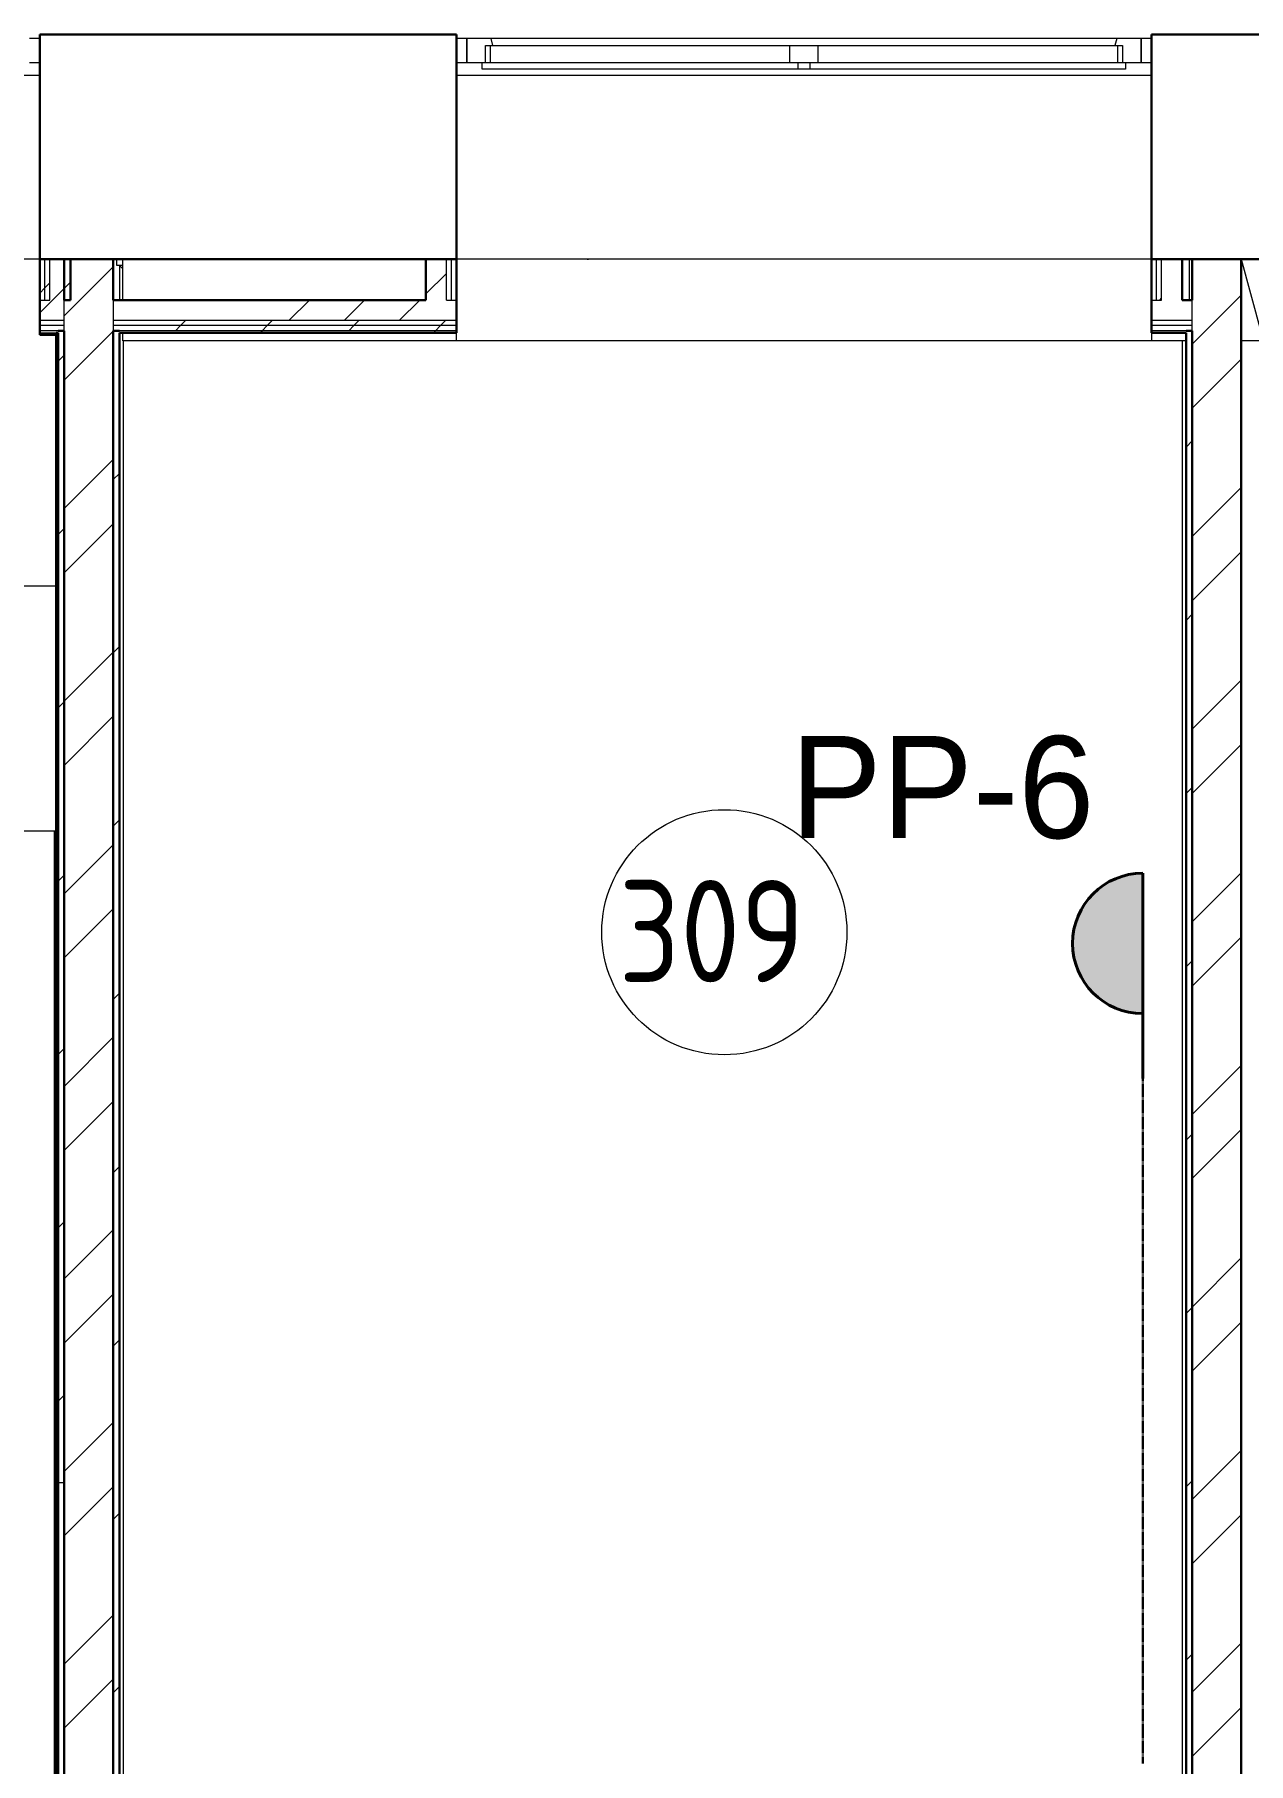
# Model space of a CAD drawing. Header units: millimetres. Extents: x -87434 to 499450, y -468665 to 122144.
# Drawn here: x 258158 to 261128, y -6648 to -2415 of the extents above; entities that cross this region are included whole.
import ezdxf

# ---------------------------------------------------------------- set-up
doc = ezdxf.new("R2010")
doc.units = ezdxf.units.MM
doc.linetypes.add('ADSK_Линия сетки', pattern=[25, 20, -2.5, 0, -2.5])
doc.linetypes.add('ADSK_Невидимые', pattern=[5, 3, -2])
for name, color, linetype, lineweight in [('!_СПР_оборуд', 1, 'Continuous', 30), ('_ Окна', 7, 'Continuous', 9), ('лс', 5, 'Continuous', 30), ('Марки помещений', 252, 'Continuous', 20), ('Ограждение', 252, 'Continuous', 9), ('Окна', 252, 'Continuous', 9), ('Оси', 252, 'Continuous', 9), ('Перекрытие', 252, 'Continuous', 18), ('Стены внутренние', 7, 'Continuous', 18), ('Стены наружные', 7, 'Continuous', 18), ('Стены штриховка', 252, 'Continuous', 9)]:
    doc.layers.add(name, color=color, linetype=linetype, lineweight=lineweight)
doc.layers.add('Радиофикация', color=7, linetype='Continuous')
doc.styles.add('GOST Common_2', font='', dxfattribs={"width": 0.9, "height": 250})
doc.styles.add('Mipgost_5', font='', dxfattribs={"height": 250})
doc.styles.get('GOST Common_2').set_extended_font_data('GOST type B')
doc.styles.get('Mipgost_5').set_extended_font_data('Mipgost')

# ---------------------------------------------------------------- blocks, each defined once
blk = doc.blocks.new('A$C1F127789')
at = {"lineweight": 30, "true_color": 0xffffff}
blk.add_hatch(color=7, dxfattribs=at).paths.add_polyline_path([(0, -159.2, 1), (0, -502.9)])
at = {"layer": '!_СПР_оборуд', "color": 1, "lineweight": -2}
blk.add_lwpolyline([(0, -502.9), (0, 0)], dxfattribs=at)
blk.add_arc((0, -331), 171.9, 90, 270, dxfattribs=at)
blk = doc.blocks.new('3 этаж')
at = {"color": 251, "lineweight": 18, "true_color": 0x636466}
for p, q in [((261110.8, -2963.4), (261158.9, -3140.6)), ((261385.8, -3163.4), (261110.8, -3163.4))]:
    blk.add_line(p, q, dxfattribs=at)
at = {"layer": '_ Окна', "color": 251, "true_color": 0x636466}
for p, q in [((258170.8, -2423.4), (258145.8, -2423.4)), ((259215.8, -2423.4), (259190.8, -2423.4)), ((259215.8, -2481.4), (259215.8, -2423.4)), ((260890.8, -2423.4), (260865.8, -2423.4)), ((260865.8, -2423.4), (260865.8, -2481.4)), ((258145.8, -2481.4), (258170.8, -2481.4)), ((259190.8, -2481.4), (259215.8, -2481.4)), ((260865.8, -2481.4), (260890.8, -2481.4))]:
    blk.add_line(p, q, dxfattribs=at)
at = {"layer": '_ Окна', "color": 251, "lineweight": 18, "true_color": 0x636466}
for p, q in [((259275.2, -2423.4), (259215.8, -2423.4)), ((259215.8, -2423.4), (259215.8, -2481.4)), ((259261.8, -2481.4), (259261.8, -2440.4)), ((259261.8, -2440.4), (259273.8, -2440.4)), ((259279.8, -2440.4), (259275.2, -2423.4)), ((260806.3, -2423.4), (260801.8, -2440.4)), ((260865.8, -2423.4), (260806.3, -2423.4)), ((260807.8, -2440.4), (260819.8, -2440.4)), ((260819.8, -2440.4), (260819.8, -2481.4)), ((260865.8, -2481.4), (260865.8, -2423.4)), ((259215.8, -2481.4), (259253.8, -2481.4)), ((260827.8, -2481.4), (260865.8, -2481.4))]:
    blk.add_line(p, q, dxfattribs=at)
at = {"layer": 'Марки помещений', "color": 251, "true_color": 0x636466}
blk.add_circle((259846, -4610.9), 300, dxfattribs=at)
at = {"layer": 'Ограждение', "color": 251, "true_color": 0x636466}
for p, q in [((258170.8, -2513.4), (256420.8, -2513.4)), ((260890.8, -2513.4), (259190.8, -2513.4)), ((258374.3, -2986.9), (258365.8, -2978.4)), ((258365.8, -2978.4), (258365.8, -3063.4)), ((258374.3, -3063.4), (258374.3, -2963.4)), ((260890.8, -2963.4), (259190.8, -2963.4)), ((260983.3, -2963.4), (260983.3, -3063.4)), ((258374.3, -3163.4), (258374.3, -3143.4)), ((260975.9, -3163.4), (258374.3, -3163.4)), ((258375.8, -9213.3), (258375.8, -3163.4)), ((259190.8, -3163.4), (259190.8, -3143.4)), ((260890.8, -3163.4), (259190.8, -3163.4)), ((260890.8, -3143.4), (260890.8, -3163.4)), ((260965.8, -3163.4), (260965.8, -6868.4)), ((258210.8, -3763.4), (250510.8, -3763.4)), ((258210.8, -4363.4), (250510.8, -4363.4)), ((258205.8, -4363.4), (258205.8, -8458.4))]:
    blk.add_line(p, q, dxfattribs=at)
at = {"layer": 'Окна', "color": 251, "true_color": 0x636466}
for p, q in [((259273.8, -2440.4), (260005.8, -2440.4)), ((259273.8, -2481.4), (259273.8, -2440.4)), ((260806.3, -2423.4), (259275.2, -2423.4)), ((260005.8, -2440.4), (260075.8, -2440.4)), ((260005.8, -2440.4), (260005.8, -2481.4)), ((260075.8, -2440.4), (260807.8, -2440.4)), ((260075.8, -2481.4), (260075.8, -2440.4)), ((260807.8, -2440.4), (260807.8, -2481.4)), ((259253.8, -2481.4), (260025.8, -2481.4)), ((259253.8, -2498.4), (259253.8, -2481.4)), ((260025.8, -2481.4), (260055.8, -2481.4)), ((260025.8, -2481.4), (260025.8, -2498.4)), ((260055.8, -2481.4), (260827.8, -2481.4)), ((260055.8, -2498.4), (260055.8, -2481.4)), ((260827.8, -2481.4), (260827.8, -2498.4)), ((260025.8, -2498.4), (259253.8, -2498.4)), ((260055.8, -2498.4), (260025.8, -2498.4)), ((260827.8, -2498.4), (260055.8, -2498.4))]:
    blk.add_line(p, q, dxfattribs=at)
at = {"layer": 'Оси', "color": 251, "linetype": 'ADSK_Линия сетки', "ltscale": 200, "true_color": 0x636466}
blk.add_line((314013.1, -2963.4), (237073.5, -2963.4), dxfattribs=at)
at = {"layer": 'Перекрытие', "color": 251, "true_color": 0x636466}
blk.add_line((261385.8, -3163.4), (261110.8, -3163.4), dxfattribs=at)
at = {"layer": 'Стены внутренние', "color": 251, "lineweight": 30, "true_color": 0x636466}
for p, q in [((259190.8, -2413.4), (258170.8, -2413.4)), ((258170.8, -2413.4), (258170.8, -2963.4)), ((259190.8, -2963.4), (259190.8, -2413.4)), ((262050.8, -2413.4), (260890.8, -2413.4)), ((260890.8, -2413.4), (260890.8, -2963.4)), ((258350.8, -2963.4), (259115.8, -2963.4)), ((260965.8, -2963.4), (260990.8, -2963.4)), ((261110.8, -2963.4), (261385.8, -2963.4))]:
    blk.add_line(p, q, dxfattribs=at)
at = {"layer": 'Стены наружные', "color": 251, "lineweight": 30, "true_color": 0x636466}
for p, q in [((258350.8, -2963.4), (258170.8, -2963.4)), ((258170.8, -2963.4), (258170.8, -3148.4)), ((258230.8, -2963.4), (258230.8, -3063.4)), ((258245.8, -3063.4), (258245.8, -2963.4)), ((258350.8, -3063.4), (258350.8, -2963.4)), ((259115.8, -2963.4), (259115.8, -3063.4)), ((259190.8, -2963.4), (259115.8, -2963.4)), ((259190.8, -3143.4), (259190.8, -2963.4)), ((260890.8, -2963.4), (260890.8, -3143.4)), ((260965.8, -2963.4), (260890.8, -2963.4)), ((260965.8, -3063.4), (260965.8, -2963.4)), ((260990.8, -2963.4), (260990.8, -3063.4)), ((261110.8, -2963.4), (260990.8, -2963.4)), ((261110.8, -6893.4), (261110.8, -2963.4)), ((258230.8, -3063.4), (258245.8, -3063.4)), ((259115.8, -3063.4), (258350.8, -3063.4)), ((260990.8, -3063.4), (260965.8, -3063.4)), ((258170.8, -3148.4), (258210.8, -3148.4)), ((258210.8, -3143.4), (258215.8, -3143.4)), ((258210.8, -3148.4), (258210.8, -8698.4)), ((258215.8, -3138.4), (258230.8, -3138.4)), ((258215.8, -8698.4), (258215.8, -3143.4)), ((258230.8, -3138.4), (258230.8, -9358.4)), ((258350.8, -9238.4), (258350.8, -3138.4)), ((258365.8, -3138.4), (258350.8, -3138.4)), ((258365.8, -9223.4), (258365.8, -3143.4)), ((258365.8, -3143.4), (259190.8, -3143.4)), ((260890.8, -3143.4), (260975.8, -3143.4)), ((260990.8, -3138.4), (260975.8, -3138.4)), ((260975.8, -3143.4), (260975.8, -6878.4)), ((260990.8, -3138.4), (260990.8, -6893.4))]:
    blk.add_line(p, q, dxfattribs=at)
at = {"layer": 'Стены наружные', "color": 251, "linetype": 'Continuous', "lineweight": 9, "true_color": 0x636466}
for p, q in [((258230.8, -3102.3), (258350.8, -2982.3)), ((259115.8, -3048.2), (259165.8, -2998.2)), ((258170.8, -3046.1), (258183.3, -3033.6)), ((258183.3, -3033.6), (258195.8, -3021.1)), ((258202.2, -3063.4), (258245.8, -3019.9)), ((258171.1, -3094.6), (258202.2, -3063.4)), ((258780.6, -3113.4), (258830.6, -3063.4)), ((258915.6, -3113.4), (258965.6, -3063.4)), ((259050.5, -3113.4), (259100.5, -3063.4)), ((260911.2, -3063.4), (260915.8, -3058.8)), ((260990.8, -3171), (261110.8, -3051)), ((258502.7, -3138.4), (258515.2, -3125.9)), ((258515.2, -3125.9), (258527.7, -3113.4)), ((258714.8, -3138.4), (258727.3, -3125.9)), ((258727.3, -3125.9), (258739.8, -3113.4)), ((258927, -3138.4), (258939.5, -3125.9)), ((258939.5, -3125.9), (258952, -3113.4)), ((259139.1, -3138.4), (259151.6, -3125.9)), ((259151.6, -3125.9), (259164.1, -3113.4)), ((258209.9, -3148.4), (258210.8, -3147.5)), ((258210.8, -3147.5), (258214.9, -3143.4)), ((258230.8, -3259.4), (258350.8, -3139.4)), ((258709.8, -3143.4), (258714.8, -3138.4)), ((259134.1, -3143.4), (259139.1, -3138.4)), ((258210.8, -3218.2), (258215.8, -3213.2)), ((258215.8, -3213.2), (258230.8, -3198.2)), ((260990.8, -3328.2), (261110.8, -3208.2)), ((258210.8, -3289), (258215.8, -3284)), ((258210.8, -3359.7), (258215.8, -3354.7)), ((258210.8, -3430.4), (258215.8, -3425.4)), ((260975.8, -3423.1), (260990.8, -3408.1)), ((258230.8, -3573.7), (258350.8, -3453.7)), ((258210.8, -3501.1), (258215.8, -3496.1)), ((258350.8, -3502.5), (258365.8, -3487.5)), ((260990.8, -3642.5), (261110.8, -3522.5)), ((258210.8, -3571.8), (258215.8, -3566.8)), ((258210.8, -3642.5), (258215.8, -3637.5)), ((258215.8, -3637.5), (258230.8, -3622.5)), ((258230.8, -3730.9), (258350.8, -3610.9)), ((260990.8, -3799.6), (261110.8, -3679.6)), ((258210.8, -3713.2), (258215.8, -3708.2)), ((258210.8, -3783.9), (258215.8, -3778.9)), ((258210.8, -3854.6), (258215.8, -3849.6)), ((260975.8, -3847.4), (260990.8, -3832.4)), ((258210.8, -3925.3), (258215.8, -3920.3)), ((258230.8, -4045.2), (258350.8, -3925.2)), ((258350.8, -3926.8), (258365.8, -3911.8)), ((258210.8, -3996.1), (258215.8, -3991.1)), ((260990.8, -4114), (261110.8, -3994)), ((258210.8, -4066.8), (258215.8, -4061.8)), ((258215.8, -4061.8), (258230.8, -4046.8)), ((258230.8, -4202.3), (258350.8, -4082.3)), ((258210.8, -4137.5), (258215.8, -4132.5)), ((260990.8, -4271.1), (261110.8, -4151.1)), ((258210.8, -4208.2), (258215.8, -4203.2)), ((258210.8, -4278.9), (258215.8, -4273.9)), ((260975.8, -4271.6), (260990.8, -4256.6)), ((258210.8, -4349.6), (258215.8, -4344.6)), ((258350.8, -4351), (258365.8, -4336)), ((258230.8, -4516.6), (258350.8, -4396.6)), ((258210.8, -4420.3), (258215.8, -4415.3)), ((258210.8, -4491), (258215.8, -4486)), ((258215.8, -4486), (258230.8, -4471)), ((260990.8, -4585.4), (261110.8, -4465.4)), ((258210.8, -4561.7), (258215.8, -4556.7)), ((258230.8, -4673.8), (258350.8, -4553.8)), ((258210.8, -4632.5), (258215.8, -4627.5)), ((260990.8, -4742.6), (261110.8, -4622.6)), ((260975.8, -4695.9), (260990.8, -4680.9)), ((258210.8, -4703.2), (258215.8, -4698.2)), ((258210.8, -4773.9), (258215.8, -4768.9)), ((258350.8, -4775.3), (258365.8, -4760.3)), ((258210.8, -4844.6), (258215.8, -4839.6)), ((258215.8, -4910.3), (258230.8, -4895.3)), ((258230.8, -4988.1), (258350.8, -4868.1)), ((258210.8, -4915.3), (258215.8, -4910.3)), ((260990.8, -5056.9), (261110.8, -4936.9)), ((258210.8, -4986), (258215.8, -4981)), ((258230.8, -5145.3), (258350.8, -5025.3)), ((258210.8, -5056.7), (258215.8, -5051.7)), ((260975.8, -5120.1), (260990.8, -5105.1)), ((260990.8, -5214), (261110.8, -5094)), ((258210.8, -5127.4), (258215.8, -5122.4)), ((258210.8, -5198.1), (258215.8, -5193.1)), ((258350.8, -5199.6), (258365.8, -5184.6)), ((258210.8, -5268.9), (258215.8, -5263.9)), ((258215.8, -5334.6), (258230.8, -5319.6)), ((258210.8, -5339.6), (258215.8, -5334.6)), ((258230.8, -5459.6), (258350.8, -5339.6)), ((258210.8, -5410.3), (258215.8, -5405.3)), ((260990.8, -5528.3), (261110.8, -5408.3)), ((258210.8, -5481), (258215.8, -5476)), ((258230.8, -5616.7), (258350.8, -5496.7)), ((260975.8, -5544.4), (260990.8, -5529.4)), ((258210.8, -5551.7), (258215.8, -5546.7)), ((260990.8, -5685.5), (261110.8, -5565.5)), ((258210.8, -5622.4), (258215.8, -5617.4)), ((258350.8, -5623.8), (258365.8, -5608.8)), ((258210.8, -5693.1), (258215.8, -5688.1)), ((258215.8, -5758.8), (258230.8, -5743.8)), ((258210.8, -5763.8), (258215.8, -5758.8)), ((258210.8, -5834.5), (258215.8, -5829.5)), ((258230.8, -5931), (258350.8, -5811)), ((260990.8, -5999.8), (261110.8, -5879.8)), ((258210.8, -5905.2), (258215.8, -5900.2)), ((260975.8, -5968.7), (260990.8, -5953.7)), ((258210.8, -5976), (258215.8, -5971)), ((258230.8, -6088.2), (258350.8, -5968.2)), ((258210.8, -6046.7), (258215.8, -6041.7)), ((258350.8, -6048.1), (258365.8, -6033.1)), ((260990.8, -6157), (261110.8, -6037)), ((258210.8, -6117.4), (258215.8, -6112.4)), ((258210.8, -6188.1), (258215.8, -6183.1)), ((258210.8, -6258.8), (258215.8, -6253.8)), ((258230.8, -6402.5), (258350.8, -6282.5)), ((258210.8, -6329.5), (258215.8, -6324.5)), ((260975.8, -6392.9), (260990.8, -6377.9)), ((260990.8, -6471.3), (261110.8, -6351.3)), ((258210.8, -6400.2), (258215.8, -6395.2)), ((258210.8, -6470.9), (258215.8, -6465.9)), ((258230.8, -6559.6), (258350.8, -6439.6)), ((258350.8, -6472.4), (258365.8, -6457.4)), ((260990.8, -6628.4), (261110.8, -6508.4)), ((258210.8, -6541.6), (258215.8, -6536.6)), ((258210.8, -6612.4), (258215.8, -6607.4))]:
    blk.add_line(p, q, dxfattribs=at)
at = {"layer": 'Стены наружные', "color": 251, "true_color": 0x636466}
for p, q in [((258359.3, -2978.4), (258359.3, -2963.4)), ((258374.3, -2978.4), (258359.3, -2978.4))]:
    blk.add_line(p, q, dxfattribs=at)
at = {"layer": 'Стены штриховка', "color": 251, "true_color": 0x636466}
for p, q in [((258183.3, -3063.4), (258183.3, -2963.4)), ((258195.8, -3063.4), (258195.8, -2963.4)), ((259165.8, -3063.4), (259165.8, -2963.4)), ((259178.3, -3063.4), (259178.3, -2963.4)), ((260903.3, -3063.4), (260903.3, -2963.4)), ((260915.8, -3063.4), (260915.8, -2963.4)), ((258170.8, -3063.4), (258195.8, -3063.4)), ((258230.8, -3138.4), (258230.8, -3063.4)), ((258350.8, -3063.4), (258350.8, -3138.4)), ((259165.8, -3063.4), (259190.8, -3063.4)), ((260890.8, -3063.4), (260915.8, -3063.4)), ((260990.8, -3138.4), (260990.8, -3063.4)), ((258230.8, -3113.4), (258170.8, -3113.4)), ((258230.8, -3125.9), (258170.8, -3125.9)), ((259190.8, -3113.4), (258350.8, -3113.4)), ((259190.8, -3125.9), (258350.8, -3125.9)), ((260990.8, -3113.4), (260890.8, -3113.4)), ((260990.8, -3125.9), (260890.8, -3125.9)), ((258215.8, -3138.4), (258170.8, -3138.4)), ((258170.8, -3143.4), (258210.8, -3143.4)), ((259190.8, -3138.4), (258365.8, -3138.4)), ((260975.8, -3138.4), (260890.8, -3138.4)), ((258230.8, -5958.4), (258215.8, -5958.4))]:
    blk.add_line(p, q, dxfattribs=at)
at = {"layer": 'Марки помещений', "color": 251, "true_color": 0x636466, "style": 'GOST Common_2', "width": 0.9}
blk.add_text('309', height=250, dxfattribs=at).set_placement((259587.2, -4733.2))

msp = doc.modelspace()

# ---------------------------------------------------------------- linework, layer by layer
at = {"layer": 'лс', "color": 1, "linetype": 'ADSK_Невидимые', "ltscale": 0.5}
msp.add_line((260869.9227, -4971.19027), (260869.9227, -6647.69353), dxfattribs=at)

# ---------------------------------------------------------------- block references
msp.add_blockref('3 этаж', (0, -2))
at = {"layer": 'Радиофикация', "color": 3, "lineweight": 40, "xscale": -1, "rotation": 180}
msp.add_blockref('A$C1F127789', (260869.9227, -4971.19027), dxfattribs=at)

# ---------------------------------------------------------------- texts
at = {"layer": 'Радиофикация', "insert": (260751.15701, -4132.53357), "char_height": 250, "attachment_point": 3, "style": 'Mipgost_5'}
msp.add_mtext_dynamic_manual_height_columns('РР-6', width=1102.5655754, gutter_width=12.5, heights=[535.68591], dxfattribs=at)

doc.saveas('drawing.dxf')
